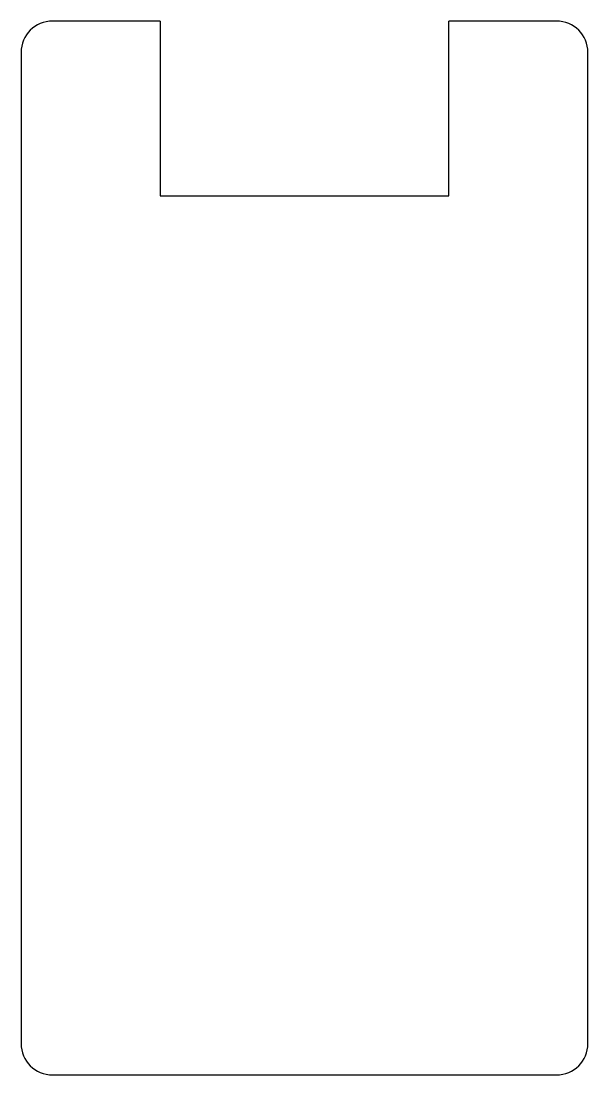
# Model space of a CAD drawing. Header units: millimetres. Extents: x -9 to 9, y -16.8 to 16.8.
import ezdxf

# ---------------------------------------------------------------- set-up
doc = ezdxf.new("R2010")
doc.units = ezdxf.units.MM
doc.layers.add('Shape2DView', color=7, linetype='CONTINUOUS')

msp = doc.modelspace()

# ---------------------------------------------------------------- linework, layer by layer
at = {"layer": 'Shape2DView'}
for p, q in [((-4.58, 16.75), (-8, 16.75)), ((-4.58, 16.75), (-4.58, 11.2)), ((4.58, 11.2), (4.58, 16.75)), ((8, 16.75), (4.58, 16.75)), ((-9, 15.75), (-9, -15.75)), ((9, -15.75), (9, 15.75)), ((-4.58, 11.2), (4.58, 11.2)), ((-8, -16.75), (8, -16.75))]:
    msp.add_line(p, q, dxfattribs=at)
for centre, start, end in [((-8, 15.75), 90, 180), ((8, 15.75), 0, 90), ((-8, -15.75), 180, -90), ((8, -15.75), -90, 0)]:
    msp.add_arc(centre, 1, start, end, dxfattribs=at)

doc.saveas('drawing.dxf')
